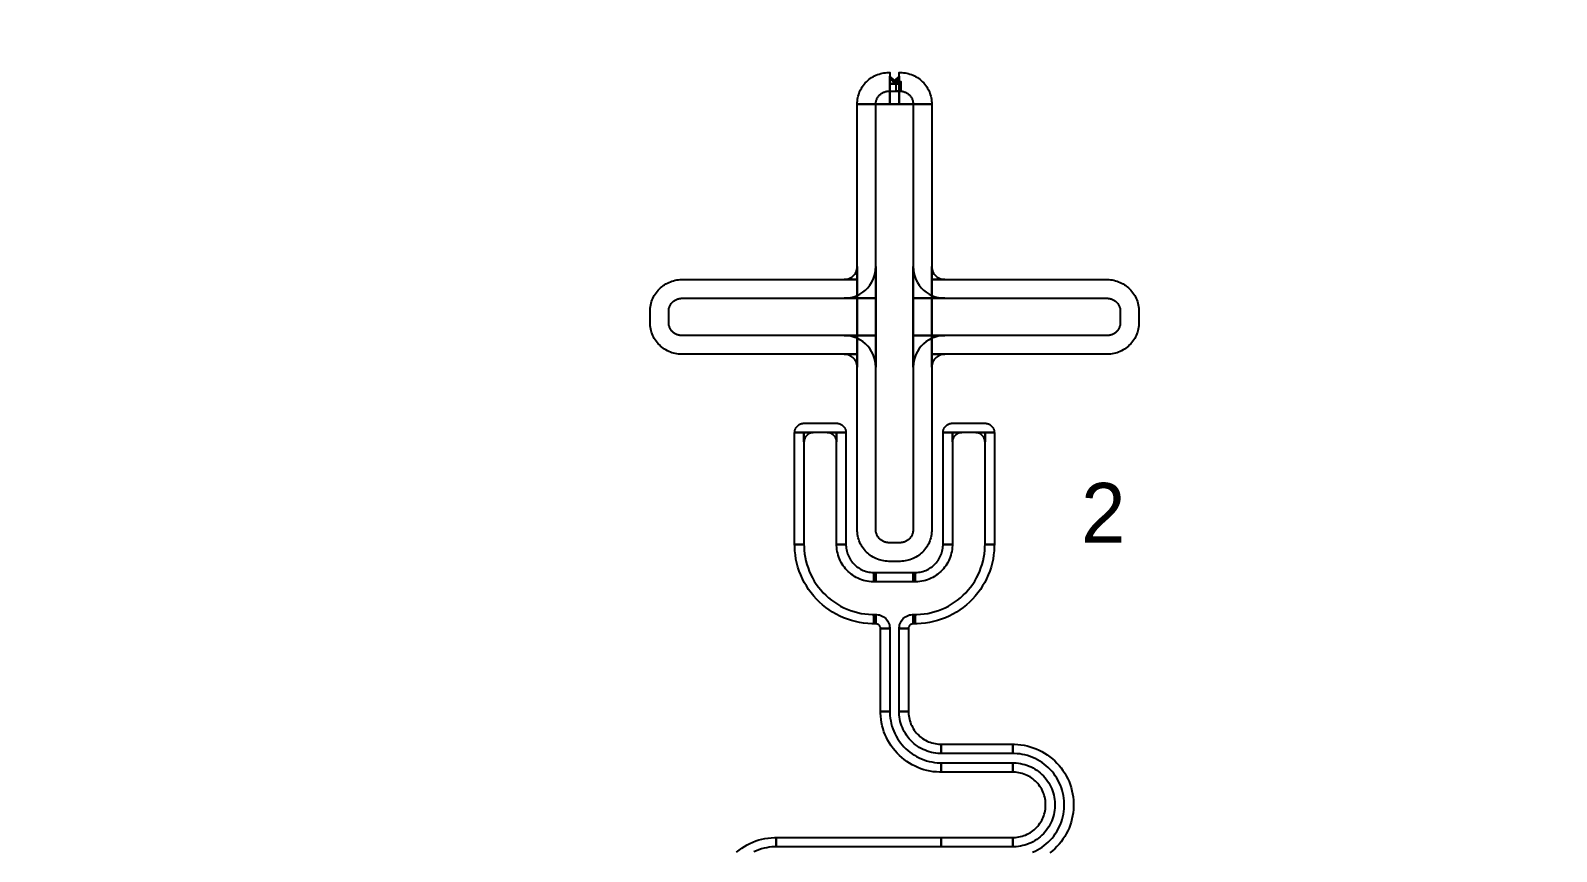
# Model space of a CAD drawing. Extents: x -50000 to 50000, y -50000 to 50000.
# Drawn here: x 32779 to 34414, y -24305 to -23425 of the extents above; entities that cross this region are included whole.
import ezdxf

# ---------------------------------------------------------------- set-up
doc = ezdxf.new("R2010")
doc.units = 0
for name, color, linetype in [('BASEMETAL', 3, 'CONTINUOUS'), ('FRAME', 14, 'CONTINUOUS'), ('SECONDLAYER', 7, 'CONTINUOUS')]:
    doc.layers.add(name, color=color, linetype=linetype)

# ---------------------------------------------------------------- blocks, each defined once
blk = doc.blocks.new('CHIP_QSEARCH')
at = {"layer": 'BASEMETAL'}
for points in [[(4765, 5196), (4765.047, 5197.779), (4765.186, 5199.554), (4765.419, 5201.319), (4765.743, 5203.069), (4766.159, 5204.8), (4766.664, 5206.507), (4767.258, 5208.185), (4767.939, 5209.829), (4768.706, 5211.436), (4769.555, 5213), (4770.485, 5214.518), (4771.493, 5215.985), (4772.577, 5217.397), (4773.733, 5218.75), (4774.958, 5220.042), (4776.25, 5221.267), (4777.603, 5222.423), (4779.015, 5223.507), (4780.482, 5224.515), (4782, 5225.445), (4783.564, 5226.294), (4785.171, 5227.061), (4786.815, 5227.742), (4788.493, 5228.336), (4790.2, 5228.841), (4791.931, 5229.257), (4793.681, 5229.581), (4795.446, 5229.814), (4797.221, 5229.953), (4799, 5230), (4800, 5230), (4800, 5196)], [(4800, 5222), (4800, 5226), (4804.45, 5222)], [(4800, 5218), (4800, 5222), (4804.45, 5222), (4804.45, 5218)], [(4800, 5196), (4800, 5218), (4810, 5218), (4810, 5196)], [(4805.55, 5222), (4810, 5226), (4810, 5222)], [(4805.55, 5218), (4805.55, 5222), (4810, 5222), (4810, 5218)], [(4810, 5196), (4810, 5230), (4811, 5230), (4812.779, 5229.953), (4814.554, 5229.814), (4816.319, 5229.581), (4818.069, 5229.257), (4819.8, 5228.841), (4821.507, 5228.336), (4823.185, 5227.742), (4824.829, 5227.061), (4826.436, 5226.294), (4828, 5225.445), (4829.518, 5224.515), (4830.985, 5223.507), (4832.397, 5222.423), (4833.75, 5221.267), (4835.042, 5220.042), (4836.267, 5218.75), (4837.423, 5217.397), (4838.507, 5215.985), (4839.515, 5214.518), (4840.445, 5213), (4841.294, 5211.436), (4842.061, 5209.829), (4842.742, 5208.185), (4843.336, 5206.507), (4843.841, 5204.8), (4844.257, 5203.069), (4844.581, 5201.319), (4844.814, 5199.554), (4844.953, 5197.779), (4845, 5196)], [(4799, 4706), (4797.221, 4706.047), (4795.446, 4706.186), (4793.681, 4706.419), (4791.931, 4706.743), (4790.2, 4707.159), (4788.493, 4707.664), (4786.815, 4708.258), (4785.171, 4708.939), (4783.564, 4709.706), (4782, 4710.555), (4780.482, 4711.485), (4779.015, 4712.493), (4777.603, 4713.577), (4776.25, 4714.733), (4774.958, 4715.958), (4773.733, 4717.25), (4772.577, 4718.603), (4771.493, 4720.015), (4770.485, 4721.482), (4769.555, 4723), (4768.706, 4724.564), (4767.939, 4726.171), (4767.258, 4727.815), (4766.664, 4729.493), (4766.159, 4731.2), (4765.743, 4732.931), (4765.419, 4734.681), (4765.186, 4736.446), (4765.047, 4738.221), (4765, 4740), (4765, 5196), (4845, 5196), (4845, 4740), (4844.953, 4738.221), (4844.814, 4736.446), (4844.581, 4734.681), (4844.257, 4732.931), (4843.841, 4731.2), (4843.336, 4729.493), (4842.742, 4727.815), (4842.061, 4726.171), (4841.294, 4724.564), (4840.445, 4723), (4839.515, 4721.482), (4838.507, 4720.015), (4837.423, 4718.603), (4836.267, 4717.25), (4835.042, 4715.958), (4833.75, 4714.733), (4832.397, 4713.577), (4830.985, 4712.493), (4829.518, 4711.485), (4828, 4710.555), (4826.436, 4709.706), (4824.829, 4708.939), (4823.185, 4708.258), (4821.507, 4707.664), (4819.8, 4707.159), (4818.069, 4706.743), (4816.319, 4706.419), (4814.554, 4706.186), (4812.779, 4706.047), (4811, 4706)], [(4751, 5008), (4752.463, 5008.077), (4753.911, 5008.306), (4755.326, 5008.685), (4756.694, 5009.21), (4758, 5009.876), (4759.229, 5010.674), (4760.368, 5011.596), (4761.404, 5012.632), (4762.326, 5013.771), (4763.124, 5015), (4763.79, 5016.306), (4764.315, 5017.674), (4764.694, 5019.089), (4764.923, 5020.537), (4765, 5022), (4765, 5008)], [(4845, 5008), (4845, 5022), (4845.077, 5020.537), (4845.306, 5019.089), (4845.685, 5017.674), (4846.21, 5016.306), (4846.876, 5015), (4847.674, 5013.771), (4848.596, 5012.632), (4849.632, 5011.596), (4850.771, 5010.674), (4852, 5009.876), (4853.306, 5009.21), (4854.674, 5008.685), (4856.089, 5008.306), (4857.537, 5008.077), (4859, 5008)], [(4577, 4928), (4575.221, 4928.047), (4573.446, 4928.186), (4571.681, 4928.419), (4569.931, 4928.743), (4568.2, 4929.159), (4566.493, 4929.664), (4564.815, 4930.258), (4563.171, 4930.939), (4561.564, 4931.706), (4560, 4932.555), (4558.482, 4933.485), (4557.015, 4934.493), (4555.603, 4935.577), (4554.25, 4936.733), (4552.958, 4937.958), (4551.733, 4939.25), (4550.577, 4940.603), (4549.493, 4942.015), (4548.485, 4943.482), (4547.555, 4945), (4546.706, 4946.564), (4545.939, 4948.171), (4545.258, 4949.815), (4544.664, 4951.493), (4544.159, 4953.2), (4543.743, 4954.931), (4543.419, 4956.681), (4543.186, 4958.446), (4543.047, 4960.221), (4543, 4962), (4543, 4974), (4543.047, 4975.779), (4543.186, 4977.554), (4543.419, 4979.319), (4543.743, 4981.069), (4544.159, 4982.8), (4544.664, 4984.507), (4545.258, 4986.185), (4545.939, 4987.829), (4546.706, 4989.436), (4547.555, 4991), (4548.485, 4992.518), (4549.493, 4993.985), (4550.577, 4995.397), (4551.733, 4996.75), (4552.958, 4998.042), (4554.25, 4999.267), (4555.603, 5000.423), (4557.015, 5001.507), (4558.482, 5002.515), (4560, 5003.445), (4561.564, 5004.294), (4563.171, 5005.061), (4564.815, 5005.742), (4566.493, 5006.336), (4568.2, 5006.841), (4569.931, 5007.257), (4571.681, 5007.581), (4573.446, 5007.814), (4575.221, 5007.953), (4577, 5008), (4765, 5008), (4765, 4928)], [(4845, 4928), (4845, 5008), (5033, 5008), (5034.779, 5007.953), (5036.554, 5007.814), (5038.319, 5007.581), (5040.069, 5007.257), (5041.8, 5006.841), (5043.507, 5006.336), (5045.185, 5005.742), (5046.829, 5005.061), (5048.436, 5004.294), (5050, 5003.445), (5051.518, 5002.515), (5052.985, 5001.507), (5054.397, 5000.423), (5055.75, 4999.267), (5057.042, 4998.042), (5058.267, 4996.75), (5059.423, 4995.397), (5060.507, 4993.985), (5061.515, 4992.518), (5062.445, 4991), (5063.294, 4989.436), (5064.061, 4987.829), (5064.742, 4986.185), (5065.336, 4984.507), (5065.841, 4982.8), (5066.257, 4981.069), (5066.581, 4979.319), (5066.814, 4977.554), (5066.953, 4975.779), (5067, 4974), (5067, 4962), (5066.953, 4960.221), (5066.814, 4958.446), (5066.581, 4956.681), (5066.257, 4954.931), (5065.841, 4953.2), (5065.336, 4951.493), (5064.742, 4949.815), (5064.061, 4948.171), (5063.294, 4946.564), (5062.445, 4945), (5061.515, 4943.482), (5060.507, 4942.015), (5059.423, 4940.603), (5058.267, 4939.25), (5057.042, 4937.958), (5055.75, 4936.733), (5054.397, 4935.577), (5052.985, 4934.493), (5051.518, 4933.485), (5050, 4932.555), (5048.436, 4931.706), (5046.829, 4930.939), (5045.185, 4930.258), (5043.507, 4929.664), (5041.8, 4929.159), (5040.069, 4928.743), (5038.319, 4928.419), (5036.554, 4928.186), (5034.779, 4928.047), (5033, 4928)], [(4765, 4914), (4764.923, 4915.463), (4764.694, 4916.911), (4764.315, 4918.326), (4763.79, 4919.694), (4763.124, 4921), (4762.326, 4922.229), (4761.404, 4923.368), (4760.368, 4924.404), (4759.229, 4925.326), (4758, 4926.124), (4756.694, 4926.79), (4755.326, 4927.315), (4753.911, 4927.694), (4752.463, 4927.923), (4751, 4928), (4765, 4928)], [(4845, 4914), (4845, 4928), (4859, 4928), (4857.537, 4927.923), (4856.089, 4927.694), (4854.674, 4927.315), (4853.306, 4926.79), (4852, 4926.124), (4850.771, 4925.326), (4849.632, 4924.404), (4848.596, 4923.368), (4847.674, 4922.229), (4846.876, 4921), (4846.21, 4919.694), (4845.685, 4918.326), (4845.306, 4916.911), (4845.077, 4915.463)], [(4698, 4844), (4698.014, 4844.523), (4698.055, 4845.045), (4698.123, 4845.564), (4698.219, 4846.079), (4698.341, 4846.588), (4698.489, 4847.09), (4698.664, 4847.584), (4698.865, 4848.067), (4699.09, 4848.54), (4699.34, 4849), (4699.613, 4849.446), (4699.91, 4849.878), (4700.229, 4850.293), (4700.569, 4850.691), (4700.929, 4851.071), (4701.309, 4851.431), (4701.707, 4851.771), (4702.122, 4852.09), (4702.554, 4852.387), (4703, 4852.66), (4703.46, 4852.91), (4703.933, 4853.135), (4704.416, 4853.336), (4704.91, 4853.511), (4705.412, 4853.659), (4705.921, 4853.781), (4706.436, 4853.877), (4706.955, 4853.945), (4707.477, 4853.986), (4708, 4854), (4743, 4854), (4743.523, 4853.986), (4744.045, 4853.945), (4744.564, 4853.877), (4745.079, 4853.781), (4745.588, 4853.659), (4746.09, 4853.511), (4746.584, 4853.336), (4747.067, 4853.135), (4747.54, 4852.91), (4748, 4852.66), (4748.446, 4852.387), (4748.878, 4852.09), (4749.293, 4851.771), (4749.691, 4851.431), (4750.071, 4851.071), (4750.431, 4850.691), (4750.771, 4850.293), (4751.09, 4849.878), (4751.387, 4849.446), (4751.66, 4849), (4751.91, 4848.54), (4752.135, 4848.067), (4752.336, 4847.584), (4752.511, 4847.09), (4752.659, 4846.588), (4752.781, 4846.079), (4752.877, 4845.564), (4752.945, 4845.045), (4752.986, 4844.523), (4753, 4844)], [(4698, 4724), (4698, 4844), (4708, 4844), (4708, 4724)], [(4708, 4834), (4708, 4844), (4718, 4844), (4716.955, 4843.945), (4715.921, 4843.781), (4714.91, 4843.511), (4713.933, 4843.135), (4713, 4842.66), (4712.122, 4842.09), (4711.309, 4841.431), (4710.569, 4840.691), (4709.91, 4839.878), (4709.34, 4839), (4708.865, 4838.067), (4708.489, 4837.09), (4708.219, 4836.079), (4708.055, 4835.045)], [(4743, 4834), (4742.945, 4835.045), (4742.781, 4836.079), (4742.511, 4837.09), (4742.135, 4838.067), (4741.66, 4839), (4741.09, 4839.878), (4740.431, 4840.691), (4739.691, 4841.431), (4738.878, 4842.09), (4738, 4842.66), (4737.067, 4843.135), (4736.09, 4843.511), (4735.079, 4843.781), (4734.045, 4843.945), (4733, 4844), (4743, 4844)], [(4743, 4724), (4743, 4844), (4753, 4844), (4753, 4724)], [(4857, 4844), (4857.014, 4844.523), (4857.055, 4845.045), (4857.123, 4845.564), (4857.219, 4846.079), (4857.341, 4846.588), (4857.489, 4847.09), (4857.664, 4847.584), (4857.865, 4848.067), (4858.09, 4848.54), (4858.34, 4849), (4858.613, 4849.446), (4858.91, 4849.878), (4859.229, 4850.293), (4859.569, 4850.691), (4859.929, 4851.071), (4860.309, 4851.431), (4860.707, 4851.771), (4861.122, 4852.09), (4861.554, 4852.387), (4862, 4852.66), (4862.46, 4852.91), (4862.933, 4853.135), (4863.416, 4853.336), (4863.91, 4853.511), (4864.412, 4853.659), (4864.921, 4853.781), (4865.436, 4853.877), (4865.955, 4853.945), (4866.477, 4853.986), (4867, 4854), (4902, 4854), (4902.523, 4853.986), (4903.045, 4853.945), (4903.564, 4853.877), (4904.079, 4853.781), (4904.588, 4853.659), (4905.09, 4853.511), (4905.584, 4853.336), (4906.067, 4853.135), (4906.54, 4852.91), (4907, 4852.66), (4907.446, 4852.387), (4907.878, 4852.09), (4908.293, 4851.771), (4908.691, 4851.431), (4909.071, 4851.071), (4909.431, 4850.691), (4909.771, 4850.293), (4910.09, 4849.878), (4910.387, 4849.446), (4910.66, 4849), (4910.91, 4848.54), (4911.135, 4848.067), (4911.336, 4847.584), (4911.511, 4847.09), (4911.659, 4846.588), (4911.781, 4846.079), (4911.877, 4845.564), (4911.945, 4845.045), (4911.986, 4844.523), (4912, 4844)], [(4857, 4724), (4857, 4844), (4867, 4844), (4867, 4724)], [(4867, 4834), (4867, 4844), (4877, 4844), (4875.955, 4843.945), (4874.921, 4843.781), (4873.91, 4843.511), (4872.933, 4843.135), (4872, 4842.66), (4871.122, 4842.09), (4870.309, 4841.431), (4869.569, 4840.691), (4868.91, 4839.878), (4868.34, 4839), (4867.865, 4838.067), (4867.489, 4837.09), (4867.219, 4836.079), (4867.055, 4835.045)], [(4902, 4834), (4901.945, 4835.045), (4901.781, 4836.079), (4901.511, 4837.09), (4901.135, 4838.067), (4900.66, 4839), (4900.09, 4839.878), (4899.431, 4840.691), (4898.691, 4841.431), (4897.878, 4842.09), (4897, 4842.66), (4896.067, 4843.135), (4895.09, 4843.511), (4894.079, 4843.781), (4893.045, 4843.945), (4892, 4844), (4902, 4844)], [(4902, 4724), (4902, 4844), (4912, 4844), (4912, 4724)], [(4783, 4639), (4780.775, 4639.029), (4776.331, 4639.262), (4771.905, 4639.727), (4767.51, 4640.423), (4763.157, 4641.349), (4758.859, 4642.5), (4754.626, 4643.875), (4750.472, 4645.47), (4746.407, 4647.28), (4742.442, 4649.301), (4738.588, 4651.526), (4734.855, 4653.949), (4731.255, 4656.565), (4727.797, 4659.365), (4724.49, 4662.343), (4721.343, 4665.49), (4718.365, 4668.797), (4715.565, 4672.255), (4712.949, 4675.855), (4710.526, 4679.588), (4708.301, 4683.442), (4706.28, 4687.407), (4704.47, 4691.472), (4702.875, 4695.626), (4701.5, 4699.859), (4700.349, 4704.157), (4699.423, 4708.51), (4698.727, 4712.905), (4698.262, 4717.331), (4698.029, 4721.775), (4698, 4724), (4708, 4724), (4708.026, 4722.037), (4708.231, 4718.116), (4708.642, 4714.211), (4709.256, 4710.332), (4710.072, 4706.492), (4711.089, 4702.699), (4712.302, 4698.964), (4713.709, 4695.299), (4715.306, 4691.712), (4717.089, 4688.213), (4719.052, 4684.813), (4721.191, 4681.52), (4723.498, 4678.343), (4725.97, 4675.291), (4728.597, 4672.373), (4731.373, 4669.597), (4734.291, 4666.97), (4737.343, 4664.498), (4740.52, 4662.191), (4743.813, 4660.052), (4747.213, 4658.089), (4750.712, 4656.306), (4754.299, 4654.709), (4757.964, 4653.302), (4761.699, 4652.089), (4765.492, 4651.072), (4769.332, 4650.256), (4773.211, 4649.642), (4777.116, 4649.231), (4781.037, 4649.026), (4783, 4649)], [(4783, 4684), (4781.953, 4684.014), (4779.862, 4684.123), (4777.779, 4684.342), (4775.711, 4684.67), (4773.662, 4685.105), (4771.639, 4685.647), (4769.648, 4686.294), (4767.693, 4687.045), (4765.78, 4687.897), (4763.914, 4688.847), (4762.1, 4689.894), (4760.344, 4691.035), (4758.65, 4692.266), (4757.022, 4693.584), (4755.466, 4694.985), (4753.985, 4696.466), (4752.584, 4698.022), (4751.266, 4699.65), (4750.035, 4701.344), (4748.894, 4703.1), (4747.847, 4704.914), (4746.897, 4706.78), (4746.045, 4708.693), (4745.294, 4710.648), (4744.647, 4712.639), (4744.105, 4714.662), (4743.67, 4716.711), (4743.342, 4718.779), (4743.123, 4720.862), (4743.014, 4722.953), (4743, 4724), (4753, 4724), (4753.01, 4723.215), (4753.092, 4721.646), (4753.257, 4720.084), (4753.502, 4718.533), (4753.829, 4716.997), (4754.235, 4715.48), (4754.721, 4713.986), (4755.284, 4712.519), (4755.922, 4711.085), (4756.635, 4709.685), (4757.421, 4708.325), (4758.276, 4707.008), (4759.199, 4705.737), (4760.188, 4704.517), (4761.239, 4703.349), (4762.349, 4702.239), (4763.517, 4701.188), (4764.737, 4700.199), (4766.008, 4699.276), (4767.325, 4698.421), (4768.685, 4697.635), (4770.085, 4696.922), (4771.519, 4696.284), (4772.986, 4695.721), (4774.48, 4695.235), (4775.997, 4694.829), (4777.533, 4694.502), (4779.084, 4694.257), (4780.646, 4694.092), (4782.215, 4694.01), (4783, 4694)], [(4827, 4639), (4827, 4649), (4828.963, 4649.026), (4832.884, 4649.231), (4836.789, 4649.642), (4840.668, 4650.256), (4844.508, 4651.072), (4848.301, 4652.089), (4852.036, 4653.302), (4855.701, 4654.709), (4859.288, 4656.306), (4862.787, 4658.089), (4866.187, 4660.052), (4869.48, 4662.191), (4872.657, 4664.498), (4875.709, 4666.97), (4878.627, 4669.597), (4881.403, 4672.373), (4884.03, 4675.291), (4886.502, 4678.343), (4888.809, 4681.52), (4890.948, 4684.813), (4892.911, 4688.213), (4894.694, 4691.712), (4896.291, 4695.299), (4897.698, 4698.964), (4898.911, 4702.699), (4899.928, 4706.492), (4900.744, 4710.332), (4901.358, 4714.211), (4901.769, 4718.116), (4901.974, 4722.037), (4902, 4724), (4912, 4724), (4911.971, 4721.775), (4911.738, 4717.331), (4911.273, 4712.905), (4910.577, 4708.51), (4909.651, 4704.157), (4908.5, 4699.859), (4907.125, 4695.626), (4905.53, 4691.472), (4903.72, 4687.407), (4901.699, 4683.442), (4899.474, 4679.588), (4897.051, 4675.855), (4894.435, 4672.255), (4891.635, 4668.797), (4888.657, 4665.49), (4885.51, 4662.343), (4882.203, 4659.365), (4878.745, 4656.565), (4875.145, 4653.949), (4871.412, 4651.526), (4867.558, 4649.301), (4863.593, 4647.28), (4859.528, 4645.47), (4855.374, 4643.875), (4851.141, 4642.5), (4846.843, 4641.349), (4842.49, 4640.423), (4838.095, 4639.727), (4833.669, 4639.262), (4829.225, 4639.029)], [(4827, 4684), (4827, 4694), (4827.785, 4694.01), (4829.354, 4694.092), (4830.916, 4694.257), (4832.467, 4694.502), (4834.003, 4694.829), (4835.52, 4695.235), (4837.014, 4695.721), (4838.481, 4696.284), (4839.915, 4696.922), (4841.315, 4697.635), (4842.675, 4698.421), (4843.992, 4699.276), (4845.263, 4700.199), (4846.483, 4701.188), (4847.651, 4702.239), (4848.761, 4703.349), (4849.812, 4704.517), (4850.801, 4705.737), (4851.724, 4707.008), (4852.579, 4708.325), (4853.365, 4709.685), (4854.078, 4711.085), (4854.716, 4712.519), (4855.279, 4713.986), (4855.765, 4715.48), (4856.171, 4716.997), (4856.498, 4718.533), (4856.743, 4720.084), (4856.908, 4721.646), (4856.99, 4723.215), (4857, 4724), (4867, 4724), (4866.986, 4722.953), (4866.877, 4720.862), (4866.658, 4718.779), (4866.33, 4716.711), (4865.895, 4714.662), (4865.353, 4712.639), (4864.706, 4710.648), (4863.955, 4708.693), (4863.103, 4706.78), (4862.153, 4704.914), (4861.106, 4703.1), (4859.965, 4701.344), (4858.734, 4699.65), (4857.416, 4698.022), (4856.015, 4696.466), (4854.534, 4694.985), (4852.978, 4693.584), (4851.35, 4692.266), (4849.656, 4691.035), (4847.9, 4689.894), (4846.086, 4688.847), (4844.22, 4687.897), (4842.307, 4687.045), (4840.352, 4686.294), (4838.361, 4685.647), (4836.338, 4685.105), (4834.289, 4684.67), (4832.221, 4684.342), (4830.138, 4684.123), (4828.047, 4684.014)], [(4783, 4684), (4783, 4694), (4785, 4694), (4785, 4684)], [(4785, 4684), (4785, 4694), (4825, 4694), (4825, 4684)], [(4825, 4684), (4825, 4694), (4827, 4694), (4827, 4684)], [(4783, 4639), (4783, 4649), (4785, 4649), (4785, 4639)], [(4790, 4634), (4789.993, 4634.262), (4789.938, 4634.782), (4789.83, 4635.294), (4789.668, 4635.792), (4789.455, 4636.27), (4789.193, 4636.723), (4788.886, 4637.147), (4788.536, 4637.536), (4788.147, 4637.886), (4787.723, 4638.193), (4787.27, 4638.455), (4786.792, 4638.668), (4786.294, 4638.83), (4785.782, 4638.938), (4785.262, 4638.993), (4785, 4639), (4785, 4649), (4785.785, 4648.979), (4787.347, 4648.815), (4788.882, 4648.489), (4790.376, 4648.004), (4791.81, 4647.365), (4793.17, 4646.58), (4794.44, 4645.657), (4795.607, 4644.607), (4796.657, 4643.44), (4797.58, 4642.17), (4798.365, 4640.81), (4799.004, 4639.376), (4799.489, 4637.882), (4799.815, 4636.347), (4799.979, 4634.785), (4800, 4634)], [(4810, 4634), (4810.021, 4634.785), (4810.185, 4636.347), (4810.511, 4637.882), (4810.996, 4639.376), (4811.635, 4640.81), (4812.42, 4642.17), (4813.343, 4643.44), (4814.393, 4644.607), (4815.56, 4645.657), (4816.83, 4646.58), (4818.19, 4647.365), (4819.624, 4648.004), (4821.118, 4648.489), (4822.653, 4648.815), (4824.215, 4648.979), (4825, 4649), (4825, 4639), (4824.738, 4638.993), (4824.218, 4638.938), (4823.706, 4638.83), (4823.208, 4638.668), (4822.73, 4638.455), (4822.277, 4638.193), (4821.853, 4637.886), (4821.464, 4637.536), (4821.114, 4637.147), (4820.807, 4636.723), (4820.545, 4636.27), (4820.332, 4635.792), (4820.17, 4635.294), (4820.062, 4634.782), (4820.007, 4634.262), (4820, 4634)], [(4825, 4639), (4825, 4649), (4827, 4649), (4827, 4639)], [(4790, 4545), (4790, 4634), (4800, 4634), (4800, 4545)], [(4810, 4545), (4810, 4634), (4820, 4634), (4820, 4545)], [(4855, 4480), (4853.298, 4480.022), (4849.9, 4480.2), (4846.516, 4480.556), (4843.155, 4481.088), (4839.826, 4481.796), (4836.539, 4482.677), (4833.303, 4483.728), (4830.126, 4484.948), (4827.017, 4486.332), (4823.985, 4487.877), (4821.038, 4489.578), (4818.184, 4491.432), (4815.431, 4493.432), (4812.786, 4495.574), (4810.257, 4497.851), (4807.851, 4500.257), (4805.574, 4502.786), (4803.432, 4505.431), (4801.432, 4508.184), (4799.578, 4511.038), (4797.877, 4513.985), (4796.332, 4517.017), (4794.948, 4520.126), (4793.728, 4523.303), (4792.677, 4526.539), (4791.796, 4529.826), (4791.088, 4533.155), (4790.556, 4536.516), (4790.2, 4539.9), (4790.022, 4543.298), (4790, 4545), (4800, 4545), (4800.019, 4543.56), (4800.17, 4540.685), (4800.471, 4537.821), (4800.921, 4534.977), (4801.52, 4532.161), (4802.265, 4529.379), (4803.155, 4526.641), (4804.187, 4523.952), (4805.358, 4521.322), (4806.665, 4518.756), (4808.105, 4516.263), (4809.673, 4513.848), (4811.366, 4511.518), (4813.178, 4509.28), (4815.104, 4507.14), (4817.14, 4505.104), (4819.28, 4503.178), (4821.518, 4501.366), (4823.848, 4499.673), (4826.263, 4498.105), (4828.756, 4496.665), (4831.322, 4495.358), (4833.952, 4494.187), (4836.641, 4493.155), (4839.379, 4492.265), (4842.161, 4491.52), (4844.977, 4490.921), (4847.821, 4490.471), (4850.685, 4490.17), (4853.56, 4490.019), (4855, 4490)], [(4855, 4500), (4853.822, 4500.015), (4851.469, 4500.139), (4849.126, 4500.385), (4846.799, 4500.754), (4844.495, 4501.243), (4842.219, 4501.853), (4839.979, 4502.581), (4837.779, 4503.425), (4835.627, 4504.384), (4833.528, 4505.453), (4831.488, 4506.631), (4829.512, 4507.914), (4827.606, 4509.299), (4825.775, 4510.782), (4824.024, 4512.358), (4822.358, 4514.024), (4820.782, 4515.775), (4819.299, 4517.606), (4817.914, 4519.512), (4816.631, 4521.488), (4815.453, 4523.528), (4814.384, 4525.627), (4813.425, 4527.779), (4812.581, 4529.979), (4811.853, 4532.219), (4811.243, 4534.495), (4810.754, 4536.799), (4810.385, 4539.126), (4810.139, 4541.469), (4810.015, 4543.822), (4810, 4545), (4820, 4545), (4820.012, 4544.084), (4820.108, 4542.254), (4820.299, 4540.432), (4820.586, 4538.622), (4820.967, 4536.829), (4821.441, 4535.059), (4822.008, 4533.317), (4822.664, 4531.606), (4823.41, 4529.932), (4824.241, 4528.299), (4825.158, 4526.713), (4826.156, 4525.176), (4827.233, 4523.693), (4828.386, 4522.269), (4829.612, 4520.908), (4830.908, 4519.612), (4832.269, 4518.386), (4833.693, 4517.233), (4835.176, 4516.156), (4836.713, 4515.158), (4838.299, 4514.241), (4839.932, 4513.41), (4841.606, 4512.664), (4843.317, 4512.008), (4845.059, 4511.441), (4846.829, 4510.967), (4848.622, 4510.586), (4850.432, 4510.299), (4852.254, 4510.108), (4854.084, 4510.012), (4855, 4510)], [(4855, 4500), (4855, 4510), (4931.984, 4510), (4931.984, 4500)], [(4855, 4480), (4855, 4490), (4931.984, 4490), (4931.984, 4480)], [(4931.984, 4400), (4931.984, 4410), (4932.9, 4410.012), (4934.73, 4410.108), (4936.552, 4410.299), (4938.362, 4410.586), (4940.155, 4410.967), (4941.925, 4411.441), (4943.667, 4412.008), (4945.378, 4412.664), (4947.052, 4413.41), (4948.685, 4414.241), (4950.271, 4415.158), (4951.808, 4416.156), (4953.291, 4417.233), (4954.715, 4418.386), (4956.076, 4419.612), (4957.372, 4420.908), (4958.598, 4422.269), (4959.751, 4423.693), (4960.828, 4425.176), (4961.826, 4426.713), (4962.743, 4428.299), (4963.574, 4429.932), (4964.32, 4431.606), (4964.976, 4433.317), (4965.543, 4435.059), (4966.017, 4436.829), (4966.398, 4438.622), (4966.685, 4440.432), (4966.876, 4442.254), (4966.972, 4444.084), (4966.972, 4445.916), (4966.876, 4447.746), (4966.685, 4449.568), (4966.398, 4451.378), (4966.017, 4453.171), (4965.543, 4454.941), (4964.976, 4456.683), (4964.32, 4458.394), (4963.574, 4460.068), (4962.743, 4461.701), (4961.826, 4463.287), (4960.828, 4464.824), (4959.751, 4466.307), (4958.598, 4467.731), (4957.372, 4469.092), (4956.076, 4470.388), (4954.715, 4471.614), (4953.291, 4472.767), (4951.808, 4473.844), (4950.271, 4474.842), (4948.685, 4475.759), (4947.052, 4476.59), (4945.378, 4477.336), (4943.667, 4477.992), (4941.925, 4478.559), (4940.155, 4479.033), (4938.362, 4479.414), (4936.552, 4479.701), (4934.73, 4479.892), (4932.9, 4479.988), (4931.984, 4480), (4931.984, 4490), (4933.162, 4489.985), (4935.515, 4489.861), (4937.858, 4489.615), (4940.185, 4489.246), (4942.489, 4488.757), (4944.765, 4488.147), (4947.005, 4487.419), (4949.205, 4486.575), (4951.357, 4485.616), (4953.456, 4484.547), (4955.496, 4483.369), (4957.472, 4482.086), (4959.378, 4480.701), (4961.209, 4479.218), (4962.96, 4477.642), (4964.626, 4475.976), (4966.202, 4474.225), (4967.685, 4472.394), (4969.07, 4470.488), (4970.353, 4468.512), (4971.531, 4466.472), (4972.6, 4464.373), (4973.559, 4462.221), (4974.403, 4460.021), (4975.131, 4457.781), (4975.741, 4455.505), (4976.23, 4453.201), (4976.599, 4450.874), (4976.845, 4448.531), (4976.969, 4446.178), (4976.969, 4443.822), (4976.845, 4441.469), (4976.599, 4439.126), (4976.23, 4436.799), (4975.741, 4434.495), (4975.131, 4432.219), (4974.403, 4429.979), (4973.559, 4427.779), (4972.6, 4425.627), (4971.531, 4423.528), (4970.353, 4421.488), (4969.07, 4419.512), (4967.685, 4417.606), (4966.202, 4415.775), (4964.626, 4414.024), (4962.96, 4412.358), (4961.209, 4410.782), (4959.378, 4409.299), (4957.472, 4407.914), (4955.496, 4406.631), (4953.456, 4405.453), (4951.357, 4404.384), (4949.205, 4403.425), (4947.005, 4402.581), (4944.765, 4401.853), (4942.489, 4401.243), (4940.185, 4400.754), (4937.858, 4400.385), (4935.515, 4400.139), (4933.162, 4400.015)], [(4678.016, 4400), (4678.016, 4410), (4855, 4410), (4855, 4400)], [(4855, 4400), (4855, 4410), (4931.984, 4410), (4931.984, 4400)]]:
    blk.add_lwpolyline(points, close=True, dxfattribs=at)
for points in [[(4953.032, 4394.187), (4955.662, 4395.358), (4958.228, 4396.665), (4960.721, 4398.105), (4963.136, 4399.673), (4965.466, 4401.366), (4967.704, 4403.178), (4969.843, 4405.104), (4971.88, 4407.14), (4973.806, 4409.28), (4975.618, 4411.518), (4977.311, 4413.848), (4978.879, 4416.263), (4980.319, 4418.756), (4981.626, 4421.322), (4982.797, 4423.952), (4983.829, 4426.641), (4984.719, 4429.379), (4985.464, 4432.161), (4986.063, 4434.977), (4986.513, 4437.821), (4986.814, 4440.685), (4986.965, 4443.56), (4986.965, 4446.44), (4986.814, 4449.315), (4986.513, 4452.179), (4986.063, 4455.023), (4985.464, 4457.839), (4984.719, 4460.621), (4983.829, 4463.359), (4982.797, 4466.048), (4981.626, 4468.678), (4980.319, 4471.244), (4978.879, 4473.737), (4977.311, 4476.152), (4975.618, 4478.482), (4973.806, 4480.72), (4971.88, 4482.86), (4969.843, 4484.896), (4967.704, 4486.822), (4965.466, 4488.634), (4963.136, 4490.327), (4960.721, 4491.895), (4958.228, 4493.335), (4955.662, 4494.642), (4953.032, 4495.813), (4950.343, 4496.845), (4947.605, 4497.735), (4944.823, 4498.48), (4942.007, 4499.079), (4939.163, 4499.529), (4936.299, 4499.83), (4933.424, 4499.981), (4931.984, 4500), (4931.984, 4510), (4933.685, 4509.978), (4937.084, 4509.8), (4940.468, 4509.444), (4943.829, 4508.912), (4947.158, 4508.204), (4950.445, 4507.323), (4953.681, 4506.272), (4956.858, 4505.052), (4959.967, 4503.668), (4962.999, 4502.123), (4965.946, 4500.422), (4968.8, 4498.568), (4971.553, 4496.568), (4974.198, 4494.426), (4976.727, 4492.149), (4979.133, 4489.743), (4981.41, 4487.214), (4983.552, 4484.569), (4985.552, 4481.816), (4987.406, 4478.962), (4989.107, 4476.015), (4990.652, 4472.983), (4992.036, 4469.874), (4993.256, 4466.697), (4994.307, 4463.461), (4995.188, 4460.174), (4995.896, 4456.845), (4996.428, 4453.484), (4996.784, 4450.1), (4996.962, 4446.702), (4996.962, 4443.298), (4996.784, 4439.9), (4996.428, 4436.516), (4995.896, 4433.155), (4995.188, 4429.826), (4994.307, 4426.539), (4993.256, 4423.303), (4992.036, 4420.126), (4990.652, 4417.017), (4989.107, 4413.985), (4987.406, 4411.038), (4985.552, 4408.184), (4983.552, 4405.431), (4981.41, 4402.786), (4979.133, 4400.257), (4976.727, 4397.851), (4974.198, 4395.574), (4971.553, 4393.432)], [(4635.802, 4394.426), (4638.447, 4396.568), (4641.2, 4398.568), (4644.054, 4400.422), (4647.001, 4402.123), (4650.033, 4403.668), (4653.142, 4405.052), (4656.319, 4406.272), (4659.555, 4407.323), (4662.842, 4408.204), (4666.171, 4408.912), (4669.532, 4409.444), (4672.916, 4409.8), (4676.315, 4409.978), (4678.016, 4410), (4678.016, 4400), (4676.576, 4399.981), (4673.701, 4399.83), (4670.837, 4399.529), (4667.993, 4399.079), (4665.177, 4398.48), (4662.395, 4397.735), (4659.657, 4396.845), (4656.968, 4395.813), (4654.338, 4394.642)]]:
    blk.add_lwpolyline(points, dxfattribs=at)
at = {"layer": 'SECONDLAYER'}
for points in [[(4803.25, 5219.575), (4803.25, 5220.425), (4804.45, 5220.425), (4804.45, 5219.575)], [(4804.45, 5219.575), (4804.45, 5220.425), (4805.55, 5220.425), (4805.55, 5219.575)], [(4805.55, 5219.575), (4805.55, 5220.425), (4806.75, 5220.425), (4806.75, 5219.575)], [(4806.75, 5210), (4806.75, 5220.425), (4811.75, 5220.425), (4811.75, 5210)], [(4799, 4726), (4798.267, 4726.019), (4797.537, 4726.077), (4796.81, 4726.172), (4796.089, 4726.306), (4795.377, 4726.477), (4794.674, 4726.685), (4793.983, 4726.93), (4793.306, 4727.21), (4792.644, 4727.526), (4792, 4727.876), (4791.375, 4728.259), (4790.771, 4728.674), (4790.19, 4729.12), (4789.632, 4729.596), (4789.101, 4730.101), (4788.596, 4730.632), (4788.12, 4731.19), (4787.674, 4731.771), (4787.259, 4732.375), (4786.876, 4733), (4786.526, 4733.644), (4786.21, 4734.306), (4785.93, 4734.983), (4785.685, 4735.674), (4785.477, 4736.377), (4785.306, 4737.089), (4785.172, 4737.81), (4785.077, 4738.537), (4785.019, 4739.267), (4785, 4740), (4785, 5196), (4785.019, 5196.733), (4785.077, 5197.463), (4785.172, 5198.19), (4785.306, 5198.911), (4785.477, 5199.623), (4785.685, 5200.326), (4785.93, 5201.017), (4786.21, 5201.694), (4786.526, 5202.356), (4786.876, 5203), (4787.259, 5203.625), (4787.674, 5204.229), (4788.12, 5204.81), (4788.596, 5205.368), (4789.101, 5205.899), (4789.632, 5206.404), (4790.19, 5206.88), (4790.771, 5207.326), (4791.375, 5207.741), (4792, 5208.124), (4792.644, 5208.474), (4793.306, 5208.79), (4793.983, 5209.07), (4794.674, 5209.315), (4795.377, 5209.523), (4796.089, 5209.694), (4796.81, 5209.828), (4797.537, 5209.923), (4798.267, 5209.981), (4799, 5210), (4811, 5210), (4811.733, 5209.981), (4812.463, 5209.923), (4813.19, 5209.828), (4813.911, 5209.694), (4814.623, 5209.523), (4815.326, 5209.315), (4816.017, 5209.07), (4816.694, 5208.79), (4817.356, 5208.474), (4818, 5208.124), (4818.625, 5207.741), (4819.229, 5207.326), (4819.81, 5206.88), (4820.368, 5206.404), (4820.899, 5205.899), (4821.404, 5205.368), (4821.88, 5204.81), (4822.326, 5204.229), (4822.741, 5203.625), (4823.124, 5203), (4823.474, 5202.356), (4823.79, 5201.694), (4824.07, 5201.017), (4824.315, 5200.326), (4824.523, 5199.623), (4824.694, 5198.911), (4824.828, 5198.19), (4824.923, 5197.463), (4824.981, 5196.733), (4825, 5196), (4825, 4740), (4824.981, 4739.267), (4824.923, 4738.537), (4824.828, 4737.81), (4824.694, 4737.089), (4824.523, 4736.377), (4824.315, 4735.674), (4824.07, 4734.983), (4823.79, 4734.306), (4823.474, 4733.644), (4823.124, 4733), (4822.741, 4732.375), (4822.326, 4731.771), (4821.88, 4731.19), (4821.404, 4730.632), (4820.899, 4730.101), (4820.368, 4729.596), (4819.81, 4729.12), (4819.229, 4728.674), (4818.625, 4728.259), (4818, 4727.876), (4817.356, 4727.526), (4816.694, 4727.21), (4816.017, 4726.93), (4815.326, 4726.685), (4814.623, 4726.477), (4813.911, 4726.306), (4813.19, 4726.172), (4812.463, 4726.077), (4811.733, 4726.019), (4811, 4726)], [(4751, 4988), (4754.554, 4988.186), (4758.069, 4988.743), (4761.507, 4989.664), (4764.829, 4990.939), (4768, 4992.555), (4770.985, 4994.493), (4773.75, 4996.733), (4776.267, 4999.25), (4778.507, 5002.015), (4780.445, 5005), (4782.061, 5008.171), (4783.336, 5011.493), (4784.257, 5014.931), (4784.814, 5018.446), (4785, 5022), (4785, 4988)], [(4825, 4988), (4825, 5022), (4825.186, 5018.446), (4825.743, 5014.931), (4826.664, 5011.493), (4827.939, 5008.171), (4829.555, 5005), (4831.493, 5002.015), (4833.733, 4999.25), (4836.25, 4996.733), (4839.015, 4994.493), (4842, 4992.555), (4845.171, 4990.939), (4848.493, 4989.664), (4851.931, 4988.743), (4855.446, 4988.186), (4859, 4988)], [(4577, 4948), (4576.267, 4948.019), (4575.537, 4948.077), (4574.81, 4948.172), (4574.089, 4948.306), (4573.377, 4948.477), (4572.674, 4948.685), (4571.983, 4948.93), (4571.306, 4949.21), (4570.644, 4949.526), (4570, 4949.876), (4569.375, 4950.259), (4568.771, 4950.674), (4568.19, 4951.12), (4567.632, 4951.596), (4567.101, 4952.101), (4566.596, 4952.632), (4566.12, 4953.19), (4565.674, 4953.771), (4565.259, 4954.375), (4564.876, 4955), (4564.526, 4955.644), (4564.21, 4956.306), (4563.93, 4956.983), (4563.685, 4957.674), (4563.477, 4958.377), (4563.306, 4959.089), (4563.172, 4959.81), (4563.077, 4960.537), (4563.019, 4961.267), (4563, 4962), (4563, 4974), (4563.019, 4974.733), (4563.077, 4975.463), (4563.172, 4976.19), (4563.306, 4976.911), (4563.477, 4977.623), (4563.685, 4978.326), (4563.93, 4979.017), (4564.21, 4979.694), (4564.526, 4980.356), (4564.876, 4981), (4565.259, 4981.625), (4565.674, 4982.229), (4566.12, 4982.81), (4566.596, 4983.368), (4567.101, 4983.899), (4567.632, 4984.404), (4568.19, 4984.88), (4568.771, 4985.326), (4569.375, 4985.741), (4570, 4986.124), (4570.644, 4986.474), (4571.306, 4986.79), (4571.983, 4987.07), (4572.674, 4987.315), (4573.377, 4987.523), (4574.089, 4987.694), (4574.81, 4987.828), (4575.537, 4987.923), (4576.267, 4987.981), (4577, 4988), (4785, 4988), (4785, 4948)], [(4825, 4948), (4825, 4988), (5033, 4988), (5033.733, 4987.981), (5034.463, 4987.923), (5035.19, 4987.828), (5035.911, 4987.694), (5036.623, 4987.523), (5037.326, 4987.315), (5038.017, 4987.07), (5038.694, 4986.79), (5039.356, 4986.474), (5040, 4986.124), (5040.625, 4985.741), (5041.229, 4985.326), (5041.81, 4984.88), (5042.368, 4984.404), (5042.899, 4983.899), (5043.404, 4983.368), (5043.88, 4982.81), (5044.326, 4982.229), (5044.741, 4981.625), (5045.124, 4981), (5045.474, 4980.356), (5045.79, 4979.694), (5046.07, 4979.017), (5046.315, 4978.326), (5046.523, 4977.623), (5046.694, 4976.911), (5046.828, 4976.19), (5046.923, 4975.463), (5046.981, 4974.733), (5047, 4974), (5047, 4962), (5046.981, 4961.267), (5046.923, 4960.537), (5046.828, 4959.81), (5046.694, 4959.089), (5046.523, 4958.377), (5046.315, 4957.674), (5046.07, 4956.983), (5045.79, 4956.306), (5045.474, 4955.644), (5045.124, 4955), (5044.741, 4954.375), (5044.326, 4953.771), (5043.88, 4953.19), (5043.404, 4952.632), (5042.899, 4952.101), (5042.368, 4951.596), (5041.81, 4951.12), (5041.229, 4950.674), (5040.625, 4950.259), (5040, 4949.876), (5039.356, 4949.526), (5038.694, 4949.21), (5038.017, 4948.93), (5037.326, 4948.685), (5036.623, 4948.477), (5035.911, 4948.306), (5035.19, 4948.172), (5034.463, 4948.077), (5033.733, 4948.019), (5033, 4948)], [(4785, 4914), (4784.814, 4917.554), (4784.257, 4921.069), (4783.336, 4924.507), (4782.061, 4927.829), (4780.445, 4931), (4778.507, 4933.985), (4776.267, 4936.75), (4773.75, 4939.267), (4770.985, 4941.507), (4768, 4943.445), (4764.829, 4945.061), (4761.507, 4946.336), (4758.069, 4947.257), (4754.554, 4947.814), (4751, 4948), (4785, 4948)], [(4825, 4914), (4825, 4948), (4859, 4948), (4855.446, 4947.814), (4851.931, 4947.257), (4848.493, 4946.336), (4845.171, 4945.061), (4842, 4943.445), (4839.015, 4941.507), (4836.25, 4939.267), (4833.733, 4936.75), (4831.493, 4933.985), (4829.555, 4931), (4827.939, 4927.829), (4826.664, 4924.507), (4825.743, 4921.069), (4825.186, 4917.554)]]:
    blk.add_lwpolyline(points, close=True, dxfattribs=at)
at = {"layer": 'FRAME'}
blk.add_text('2', height=64, dxfattribs=at).set_placement((5005, 4726))

msp = doc.modelspace()

# ---------------------------------------------------------------- linework, layer by layer
at = {"layer": 'FRAME'}
for radius in [50000, 49000]:
    msp.add_circle((0, 0), radius, dxfattribs=at)

# ---------------------------------------------------------------- block references
msp.add_blockref('CHIP_QSEARCH', (28900, -28700))

doc.saveas('drawing.dxf')
